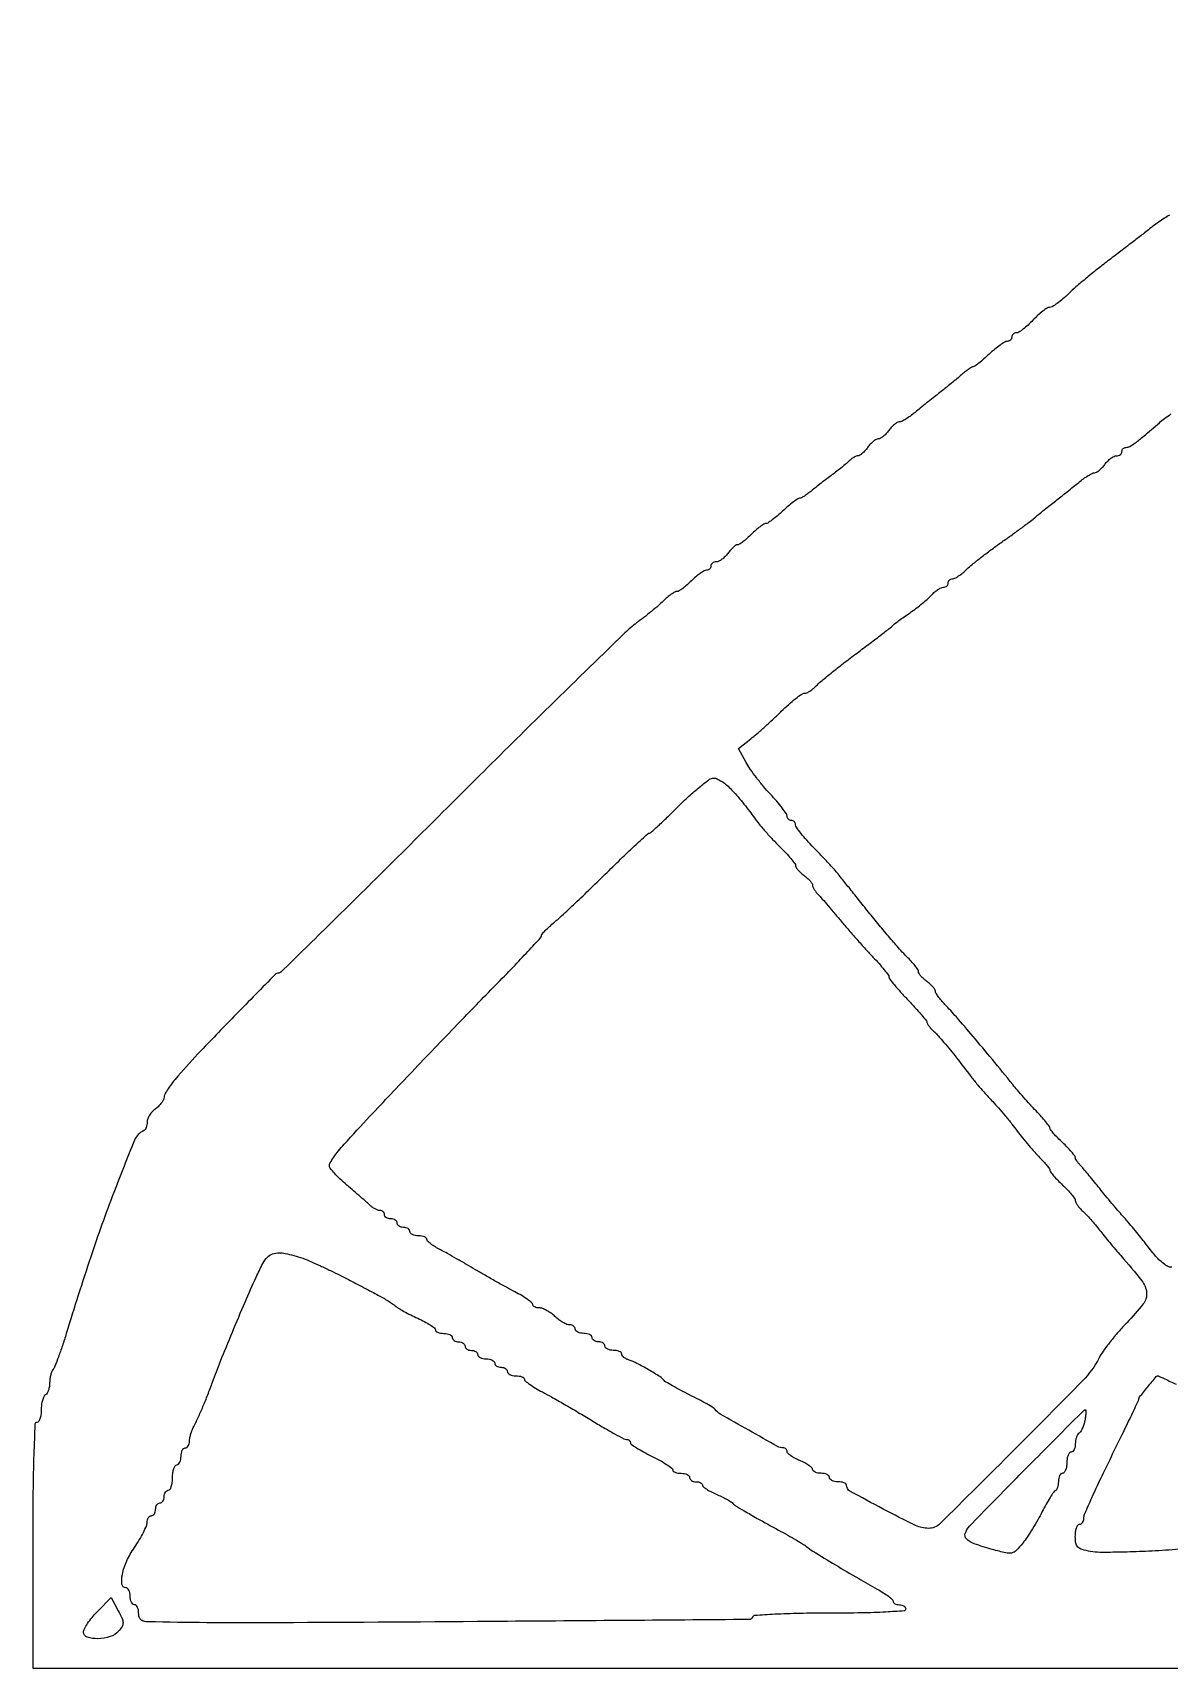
# Model space of a CAD drawing. Extents: x 375 to 2700, y 57 to 443.
# Drawn here: x 375 to 643.2, y 57 to 442.8 of the extents above; entities that cross this region are included whole.
import ezdxf

# ---------------------------------------------------------------- set-up
doc = ezdxf.new("R2010")
doc.units = 0

msp = doc.modelspace()

# ---------------------------------------------------------------- linework, layer by layer
for points in [[(2311.038966, 442.808116, 0.000006), (1547.582496, 442.770395, 0.000004), (781.411696, 442.718569, 0.042202)], [(643.25, 399.803695, 0.011109), (642.034113, 399.047135, 0.007037), (640.649618, 398.114321, 0.007067), (639.315045, 397.159333, 0.012946), (638.259338, 396.338088, -0.006384), (636.990534, 395.324068, -0.001315), (634.726612, 393.571188, -0.001383), (632.085617, 391.549051, -0.001301), (629.379498, 389.5, 0.006128), (626.592979, 387.347436, 0.005246), (623.710385, 385.014063, 0.00529), (621.135373, 382.83829, 0.015021), (619.403493, 381.25, -0.01567), (618.042909, 380.005468, -0.020195), (616.714298, 378.954687, -0.018403), (615.559235, 378.178002, -0.139691), (614.934543, 378, 0.141284), (614.33169, 377.826184, 0.022509), (613.31177, 377.11875, 0.023407), (612.155942, 376.148672, 0.018599), (611, 375, -0.018062), (609.846499, 373.851293, -0.022916), (608.698022, 372.88125, -0.021819), (607.687098, 372.171812, -0.143035), (607.09879, 372, 0.089824), (606.679287, 371.924024, 0.095294), (606.32277, 371.70625, 0.099782), (606.084236, 371.381509, 0.109085), (606, 371, -0.104567), (605.91932, 370.618437, -0.099082), (605.690319, 370.29375, -0.096551), (605.348188, 370.076141, -0.093772), (604.945766, 370, 0.136615), (604.360129, 369.836944, 0.017712), (603.262457, 369.120109, 0.019575), (601.996637, 368.151658, 0.015205), (600.695766, 367.004627, -0.008603), (599.428015, 365.856701, -0.012354), (598.26339, 364.887786, -0.008211), (597.267381, 364.126211, -0.158463), (596.90301, 364.004627, 0.138835), (596.55281, 363.902538, 0.012229), (595.775501, 363.388792, 0.015271), (594.866941, 362.713717, 0.011296), (593.90301, 361.914663, -0.004922), (592.781271, 360.960412, -0.002656), (591.381836, 359.806024, -0.002645), (589.943522, 358.644967, -0.00416), (588.69473, 357.664663, 0.002989), (587.42554, 356.673144, 0.001767), (585.921931, 355.475291, 0.001767), (584.429306, 354.268845, 0.003033), (583.19473, 353.251221, -0.017219), (582.087562, 352.390173, -0.020769), (580.989237, 351.662663, -0.019917), (580.028717, 351.133344, -0.116182), (579.470759, 351.001221, 0.13274), (578.977815, 350.86738, 0.03795), (578.320412, 350.412859, 0.035326), (577.627516, 349.765534, 0.031071), (577, 349, -0.031954), (576.370316, 348.234581, -0.035955), (575.670999, 347.5875, -0.038722), (575.004653, 347.13423, -0.13072), (574.5, 347, 0.13072), (573.995347, 346.86577, 0.038722), (573.329001, 346.4125, 0.035955), (572.629684, 345.765419, 0.031954), (572, 345, -0.025835), (571.385695, 344.234382, -0.031392), (570.732043, 343.5875, -0.032845), (570.128354, 343.126892, -0.147581), (569.707812, 343, 0.101072), (569.294867, 342.915664, 0.032773), (568.735877, 342.632812, 0.031141), (568.139898, 342.228377, 0.030396), (567.593655, 341.75, -0.018617), (566.924054, 341.135146, -0.006112), (565.894598, 340.279688, -0.006079), (564.727975, 339.35739, -0.006842), (563.58389, 338.5, 0.004724), (562.381232, 337.606642, 0.00326), (561.035737, 336.573437, 0.003287), (559.75481, 335.56288, 0.006716), (558.765797, 334.75, -0.016222), (557.918229, 334.079957, -0.020002), (557.084839, 333.514063, -0.018791), (556.359635, 333.099865, -0.120923), (555.952746, 333, 0.152182), (555.514428, 332.863429, 0.011281), (554.485867, 332.11875, 0.014844), (553.284179, 331.149173, 0.010694), (552, 330, -0.012224), (550.708038, 328.850962, -0.016535), (549.482539, 327.88125, -0.01353), (548.430398, 327.147023, -0.146591), (547.939699, 327, 0.142796), (547.471915, 326.863624, 0.018485), (546.605866, 326.265625, 0.020338), (545.610324, 325.457349, 0.015695), (544.590909, 324.5, -0.015258), (543.573251, 323.542624, -0.019909), (542.58303, 322.734375, -0.017884), (541.723098, 322.134654, -0.144293), (541.266214, 322, 0.149917), (540.856376, 321.874292, 0.031972), (540.260327, 321.4125, 0.030751), (539.612388, 320.765646, 0.025063), (539, 320, -0.038332), (538.353917, 319.234732, -0.039803), (537.606151, 318.5875, -0.043072), (536.871239, 318.139145, -0.115942), (536.279241, 318, 0.07663), (535.790518, 317.924656, 0.089631), (535.375777, 317.70625, 0.10076), (535.098521, 317.381366, 0.127083), (535, 317, -0.103674), (534.920022, 316.618426, -0.09892), (534.692898, 316.29375, -0.096788), (534.353602, 316.076174, -0.094588), (533.954545, 316, 0.131281), (533.400238, 315.851908, 0.023009), (532.481818, 315.265625, 0.023573), (531.442894, 314.457149, 0.019243), (530.409091, 313.5, -0.016788), (529.385273, 312.542716, -0.02138), (528.37642, 311.734375, -0.019947), (527.49475, 311.140387, -0.139131), (527, 311, 0.131914), (526.512429, 310.869087, 0.021636), (525.681667, 310.339063, 0.022517), (524.73675, 309.611472, 0.01818), (523.788652, 308.75, -0.015144), (522.628419, 307.682845, -0.006171), (520.989682, 306.299729, -0.006099), (519.190687, 304.855425, -0.007741), (517.493198, 303.568225, 0.033989), (514.748724, 301.250674, 0.000843), (502.962124, 289.801056, 0.001816), (489.198857, 276.288288, 0.001235), (473.63318, 260.818225, -0.000814), (458.297625, 245.551176, -0.001341), (445.273587, 232.696604, -0.000103), (433.554686, 221.196775, -0.196408), (433.073077, 221, 0.201026), (432.187603, 220.629, 0.000564), (423.004762, 211.274521, 0.003629), (414.668902, 202.639176, 0.011407), (409.25, 196.676793, 0.015184), (408.005531, 195.151961, 0.019207), (406.954687, 193.666624, 0.017557), (406.179523, 192.379905, 0.127458), (406, 191.6871, -0.118012), (405.861467, 191.108326, -0.042518), (405.4125, 190.383962, -0.039277), (404.765287, 189.64358, -0.037369), (404, 189, 0.049967), (403.234851, 188.32297, 0.044795), (402.5875, 187.483755, 0.047473), (402.144143, 186.616617, 0.094722), (402, 185.862574, -0.041312), (401.944255, 185.189041, -0.047729), (401.7784, 184.566923, -0.054059), (401.535275, 184.081024, -0.146735), (401.245617, 183.833333, 0.193599), (399.03193, 181.560721, 0.006017), (394.138062, 169.228091, 0.010759), (388.696014, 154.04734, 0.006662), (382.927447, 136, -0.005987), (381.991458, 133.058011, -0.008102), (381.070981, 130.424063, -0.005756), (380.242649, 128.249273, -0.084352), (379.819927, 127.55, 0.083588), (379.50456, 127.030098, 0.031749), (379.240854, 126.220774, 0.030362), (379.060428, 125.28667, 0.032536), (379, 124.359017, -0.040867), (378.926061, 123.455898, -0.0433), (378.70625, 122.594775, -0.047457), (378.384107, 121.894786, -0.123387), (378, 121.5, 0.146547), (377.614422, 121.065839, 0.040338), (377.29375, 120.1996, 0.037109), (377.073612, 119.112115, 0.031397), (377, 117.940983, -0.032276), (376.9272, 116.81438, -0.049716), (376.70625, 115.863914, -0.064068), (376.384097, 115.206632, -0.251914), (376, 115, 0.40177), (375.530681, 114.550291, 0.00205), (375.258621, 107.5, 0.006214), (375.060031, 98.491213, 0.002403), (375, 86), (375, 57), (1537.5, 57)], [(643.80544, 151.604415, -0.145315), (643.018669, 151.703645, -0.062163), (642.099666, 152.252321, -0.01176), (640.937171, 153.203826, -0.032463), (640.181033, 153.943429, -0.01637), (639.292503, 155.000873, -0.001252), (637, 157.933046, 0.005594), (635.856461, 159.369776, 0.00344), (634.479475, 161.037076, 0.003448), (633.094561, 162.667695, 0.006157), (631.930128, 163.986511, -0.006407), (630.736742, 165.339479, -0.003168), (629.254431, 167.086321, -0.003143), (627.73934, 168.918161, -0.004592), (626.430128, 170.551892, 0.003499), (625.216642, 172.072971, 0.003601), (623.993538, 173.562227, 0.003484), (622.914967, 174.838197, 0.015271), (622.25, 175.567536, -0.023713), (621.771533, 176.110447, -0.026809), (621.367188, 176.675197, -0.027479), (621.079524, 177.18609, -0.114971), (621, 177.527362, 0.1679), (620.865152, 177.917615, 0.011779), (620.11875, 178.823914, 0.015639), (619.149243, 179.877672, 0.011096), (618, 181, -0.010471), (616.850703, 182.119578, -0.014898), (615.88125, 183.164895, -0.010826), (615.130234, 184.063229, -0.170284), (615, 184.434543, 0.16286), (614.871038, 184.81997, 0.008234), (614.045313, 185.879002, 0.012475), (612.995166, 187.116574, 0.008652), (611.75, 188.464189, -0.005513), (610.340296, 189.970792, -0.003902), (608.789698, 191.691812, -0.003938), (607.333791, 193.359587, -0.008307), (606.236205, 194.680855, 0.002884), (601.428423, 200.597851, 0.003541), (596.868798, 206.064389, 0.003725), (592.933539, 210.645355, 0.012369), (590.25, 213.573078, -0.016282), (589.388441, 214.527927, -0.020722), (588.660938, 215.465141, -0.019191), (588.125531, 216.28187, -0.136307), (588, 216.733786, 0.149917), (587.874292, 217.143624, 0.031972), (587.4125, 217.739673, 0.030751), (586.765646, 218.387612, 0.025063), (586, 219, -0.026646), (585.234411, 219.616325, -0.032051), (584.5875, 220.275994, -0.033731), (584.128064, 220.887786, -0.145178), (584, 221.319549, 0.14862), (583.852501, 221.804818, 0.018025), (583.191649, 222.718452, 0.020127), (582.302005, 223.769323, 0.015318), (581.248166, 224.84879, -0.018815), (579.80889, 226.343838, -0.004558), (577.54721, 228.924332, -0.004669), (575.005859, 231.93421, -0.004628), (572.513446, 235, 0.00008), (570.11168, 238.009806, 0.000095), (567.842919, 240.850896, 0.000082), (565.927815, 243.24737, 0.000612), (565.01528, 244.386029, 0.014161), (564.163167, 245.387192, 0.003429), (562.696676, 246.992224, 0.003515), (560.988231, 248.810699, 0.003488), (559.25, 250.609714, -0.010989), (557.621989, 252.34604, -0.0153), (556.248438, 253.974663, -0.011682), (555.194104, 255.37117, -0.157103), (555, 255.973684, 0.096416), (554.923755, 256.365406, 0.09729), (554.70625, 256.69852, 0.098538), (554.3816, 256.921552, 0.101724), (554, 257, -0.098831), (553.618359, 257.07618, -0.097896), (553.29375, 257.293155, -0.097993), (553.07635, 257.617113, -0.099246), (553, 257.997975, 0.151884), (552.817588, 258.584618, 0.011813), (551.842669, 259.931475, 0.015276), (550.569305, 261.50379, 0.011057), (549.06015, 263.178689, -0.014426), (547.420937, 265.022763, -0.011411), (545.753455, 267.106084, -0.011576), (544.293977, 269.111956, -0.027973), (543.335871, 270.67491), (541.551443, 273.988393), (544.435822, 276.244196, 0.012905), (545.839696, 277.401741, 0.0049), (547.74003, 279.085795, 0.004849), (549.770933, 280.95751, 0.005911), (551.633785, 282.75, -0.012462), (553.370495, 284.377836, -0.016957), (555.020715, 285.751562, -0.013869), (556.440277, 286.792183, -0.152371), (557.106389, 287, 0.105721), (557.662551, 287.118926, 0.03529), (558.400027, 287.514063, 0.033287), (559.178311, 288.080299, 0.032327), (559.882705, 288.75, -0.032775), (560.934759, 289.748449, -0.004084), (563.374919, 291.744281, -0.004799), (566.318373, 294.065728, -0.003959), (569.5, 296.485849, 0.001406), (572.601916, 298.820435, 0.002105), (575.296875, 300.878539, 0.000864), (577.595158, 302.655412, 0.046067), (578, 303.034028, -0.047677), (578.356065, 303.364889, -0.003822), (579.38125, 304.137461, -0.005138), (580.623035, 305.038836, -0.00392), (582, 306.000739, 0.011534), (583.45859, 307.053068, 0.009855), (584.946956, 308.22683, 0.009971), (586.258018, 309.347852, 0.027693), (587.117295, 310.202559, -0.031605), (587.81974, 310.890428, -0.033215), (588.592242, 311.472002, -0.035241), (589.321731, 311.878573, -0.109941), (589.867295, 312, 0.087025), (590.299803, 312.075852, 0.094286), (590.667268, 312.29375, 0.100182), (590.913062, 312.618528, 0.112508), (591, 313, -0.103674), (591.079978, 313.381574, -0.09892), (591.307102, 313.70625, -0.096788), (591.646398, 313.923826, -0.094588), (592.045455, 314, 0.123584), (592.592213, 314.137237, 0.024496), (593.464246, 314.660937, 0.024575), (594.443783, 315.388645, 0.020696), (595.407298, 316.25, -0.021132), (596.671698, 317.378356, -0.006093), (598.71877, 319.014063, -0.006117), (601.073958, 320.803521, -0.006482), (603.427595, 322.5, 0.003174), (605.771528, 324.166033, 0.00316), (608.097603, 325.86413, 0.003095), (610.11171, 327.373462, 0.01238), (611.315752, 328.335337, -0.00386), (612.352194, 329.192655, -0.001902), (613.682425, 330.267413, -0.001887), (615.071878, 331.372723, -0.002752), (616.30527, 332.335337, 0.002989), (617.57446, 333.326856, 0.001767), (619.078069, 334.524709, 0.001767), (620.570694, 335.731155, 0.003033), (621.80527, 336.748779, -0.017219), (622.912438, 337.609827, -0.020769), (624.010763, 338.337337, -0.019917), (624.971283, 338.866656, -0.116182), (625.529241, 338.998779, 0.13274), (626.022185, 339.13262, 0.03795), (626.679588, 339.587141, 0.035326), (627.372484, 340.234466, 0.031071), (628, 341, -0.038332), (628.646083, 341.765268, -0.039803), (629.393849, 342.4125, -0.043072), (630.128761, 342.860855, -0.115942), (630.720759, 343, 0.07663), (631.209482, 343.075344, 0.089631), (631.624223, 343.29375, 0.10076), (631.901479, 343.618634, 0.127083), (632, 344, -0.09787), (632.075427, 344.381655, -0.097662), (632.290392, 344.70625, -0.098215), (632.61131, 344.923616, -0.100219), (632.988569, 345, 0.130073), (633.864002, 345.23166, 0.029989), (635.154186, 346.072065, 0.016344), (637.142718, 347.647463, 0.002745), (640.834018, 350.808506, -0.016699), (642.065995, 351.805296, -0.010395), (643.572058, 352.89437, -0.010427)], [(650.995184, 85.423913, 0.000314), (643.844742, 84.940999, -0.005356), (637.587068, 84.581731, -0.006559), (631.73226, 84.385407, -0.005549), (626.815763, 84.339663, -0.045945), (624.594742, 84.548204, -0.024815), (622.599981, 85.025934, -0.124714), (621.619466, 85.604168, -0.154251), (621.142406, 86.512225, -0.04444), (621, 88.111291, -0.032874), (621.072831, 89.217833, -0.050497), (621.29375, 90.151442, -0.065293), (621.616047, 90.796009, -0.249155), (622, 91, 0.137803), (622.381338, 91.107134, 0.100166), (622.70625, 91.408263, 0.086), (622.924999, 91.858665, 0.070251), (623, 92.389832, -0.102621), (623.19871, 93.347809, -0.002869), (624.909375, 97.23268, -0.005762), (627.009349, 101.786853, -0.003913), (629.5, 106.924443, 0.001295), (631.991782, 111.996518, 0.00207), (634.090625, 116.342417, 0.000389), (635.922425, 120.183499, 0.111513), (636, 120.527005, -0.170932), (636.172321, 121.016339, -0.002535), (638.12144, 123.415556, -0.002109), (640.114986, 125.823414, -0.222317), (640.492506, 126, -0.10959), (640.591971, 125.977934, -0.000324), (641.8016, 125.4125, -0.001873), (643.167439, 124.766717, -0.001167), (644.763864, 124, 0.007074)]]:
    msp.add_lwpolyline(points, format="xyb")
for points in [[(539.90263, 264.25, -0.012841), (541.082497, 262.945711, -0.00689), (542.474118, 261.279688, -0.006856), (543.847681, 259.54025, -0.010663), (544.978666, 258, 0.017337), (546.189046, 256.396916, 0.008648), (547.824866, 254.449593, 0.008574), (549.59023, 252.489298, 0.012492), (551.217773, 250.828401, -0.010855), (552.666661, 249.359472, -0.015266), (553.888971, 247.983401, -0.011441), (554.830627, 246.80183, -0.163945), (555, 246.29916, 0.146963), (555.127198, 245.875754, 0.033074), (555.5875, 245.270005, 0.031562), (556.23439, 244.614819, 0.026042), (557, 244, -0.025835), (557.765618, 243.385695, -0.031392), (558.4125, 242.732043, -0.032845), (558.873108, 242.128354, -0.147581), (559, 241.707812, 0.101383), (559.084451, 241.295598, 0.033093), (559.367188, 240.739425, 0.031417), (559.771626, 240.147355, 0.030693), (560.25, 239.605731, -0.015609), (560.96126, 238.847765, -0.00245), (562.307812, 237.304727, -0.002721), (563.876911, 235.468682, -0.002371), (565.5, 233.529825, 0.004863), (567.304283, 231.396218, 0.00317), (569.426563, 228.966835, 0.003188), (571.526869, 226.623423, 0.006076), (573.25, 224.771066, -0.008738), (574.686717, 223.210016, -0.012575), (575.898438, 221.775263, -0.008365), (576.850066, 220.547694, -0.162076), (577, 220.097301, 0.16809), (577.159431, 219.636458, 0.006336), (578.321875, 218.195444, 0.010809), (579.775724, 216.514544, 0.007332), (581.5, 214.661341, -0.006105), (583.224468, 212.817025, -0.009188), (584.678125, 211.163768, -0.004676), (585.860576, 209.74129, -0.172728), (586, 209.349736, 0.146057), (586.098824, 209.018646, 0.021129), (586.514063, 208.43992, 0.022456), (587.079894, 207.780994, 0.017513), (587.75, 207.116312, -0.023422), (588.646956, 206.205347, -0.006033), (590.006074, 204.651816, -0.006128), (591.514854, 202.840136, -0.0062), (592.972806, 200.999016, 0.000887), (596.416229, 196.554391, 0.007443), (598.004478, 194.573411, 0.011485), (599.389276, 192.974183, 0.003765), (601.5, 190.681792, -0.008985), (602.852155, 189.182139, -0.005015), (604.446646, 187.310935, -0.005001), (606.021726, 185.385689, -0.008089), (607.318369, 183.7133, 0.008662), (608.575107, 182.096209, 0.006343), (610.023134, 180.344124, 0.006412), (611.43722, 178.719351, 0.0141), (612.568369, 177.52254, -0.012295), (613.499754, 176.544188, -0.016819), (614.285708, 175.615954, -0.013619), (614.88235, 174.817464, -0.15484), (615, 174.446664, 0.169523), (615.131732, 174.069293, 0.011129), (615.88125, 173.168456, 0.015136), (616.85072, 172.120452, 0.010669), (618, 171, -0.014465), (619.148967, 169.862715, -0.019375), (620.11875, 168.763305, -0.016841), (620.844378, 167.809598, -0.155416), (621, 167.321031, 0.12464), (621.111714, 166.879844, 0.02973), (621.514063, 166.231544, 0.028746), (622.080142, 165.520483, 0.024969), (622.75, 164.843038, -0.018251), (623.576418, 164.029412, -0.007482), (624.639929, 162.868722, -0.007391), (625.745843, 161.587235, -0.009394), (626.726355, 160.370798, 0.00538), (627.777627, 159.04493, 0.002814), (629.113477, 157.415718, 0.002798), (630.502282, 155.760176, 0.004284), (631.726355, 154.342285, -0.012863), (636.691863, 148.386986, -0.146126), (637.813704, 145.570809, -0.191602), (637.03358, 142.953938, -0.025129), (633.13829, 138.5, 0.013456), (631.161427, 136.343322, 0.011953), (629.221447, 133.998091, 0.012089), (627.577306, 131.803739, 0.035675), (626.59682, 130.195629, -0.074456), (622.757698, 124.872801, -0.003172), (606.415267, 108.347416, -0.001486), (589.048989, 91.110896, -0.197756), (586.342798, 90.004185, -0.112772), (583.320858, 90.701773, -0.008263), (575.6666, 94.570529, -0.004927), (567.817018, 98.801549, -0.273148), (567, 100.185523, 0.223628), (566.853202, 100.497328, 0.076155), (566.4125, 100.760747, 0.057925), (565.765852, 100.940416, 0.038842), (565, 101, -0.048028), (564.234582, 101.073693, -0.068025), (563.5875, 101.29375, -0.088204), (563.151477, 101.618118, -0.191087), (563, 102, 0.191087), (562.848523, 102.381882, 0.088204), (562.4125, 102.70625, 0.068025), (561.765418, 102.926307, 0.048028), (561, 103, -0.042005), (560.234294, 103.06444, -0.061586), (559.5875, 103.258112, -0.080913), (559.14883, 103.542657, -0.211547), (559, 103.87868, 0.208074), (558.819057, 104.29466, 0.033695), (558.11875, 104.864273, 0.032352), (557.148944, 105.459931, 0.023358), (556, 106, -0.023358), (554.851056, 106.540069, -0.032352), (553.88125, 107.135727, -0.033695), (553.180943, 107.70534, -0.208074), (553, 108.12132, 0.102925), (552.930242, 108.45661, 0.098778), (552.732054, 108.741888, 0.096983), (552.43601, 108.933044, 0.095283), (552.087844, 109, -0.126887), (550.755918, 109.343538, -0.002046), (543.932447, 113.15083, -0.00242), (537.22246, 116.973798, -0.102929), (536, 118.063076, 0.098353), (535.585474, 118.439235, 0.005161), (534.03125, 119.350959, 0.007983), (532.143343, 120.392721, 0.005708), (530, 121.5, -0.004958), (527.856609, 122.603234, -0.006975), (525.96875, 123.632656, -0.004338), (524.407052, 124.530653, -0.090423), (524, 124.881145, 0.081982), (522.973269, 125.795617, 0.009338), (520.309629, 127.41175, 0.011542), (517.564149, 128.924474, 0.043381), (515.75, 129.678279, -0.042985), (515.080385, 129.955892, -0.052305), (514.514063, 130.329726, -0.061039), (514.125234, 130.738081, -0.161118), (514, 131.116631, 0.2107), (513.851041, 131.454424, 0.081235), (513.4125, 131.74051, 0.061847), (512.765695, 131.935204, 0.042236), (512, 132, -0.048028), (511.234582, 132.073693, -0.068025), (510.5875, 132.29375, -0.088204), (510.151477, 132.618118, -0.191087), (510, 133, 0.148195), (509.884432, 133.381354, 0.098894), (509.559375, 133.70625, 0.082425), (509.073457, 133.925306, 0.064853), (508.5, 134, -0.064853), (507.926543, 134.074694, -0.082425), (507.440625, 134.29375, -0.098894), (507.115568, 134.618646, -0.148195), (507, 135, 0.191087), (506.848523, 135.381882, 0.088204), (506.4125, 135.70625, 0.068025), (505.765418, 135.926307, 0.048028), (505, 136, -0.048028), (504.234582, 136.073693, -0.068025), (503.5875, 136.29375, -0.088204), (503.151477, 136.618118, -0.191087), (503, 137, 0.130232), (502.898958, 137.381353, 0.100668), (502.614765, 137.70625, 0.088576), (502.189641, 137.92476, 0.07466), (501.688561, 138, -0.101307), (501.04033, 138.132703, -0.030131), (500.131751, 138.5875, -0.028874), (499.148584, 139.234554, -0.027562), (498.230375, 140, 0.032092), (497.29515, 140.76539, 0.031223), (496.261326, 141.4125, 0.032799), (495.282083, 141.863113, 0.091681), (494.541813, 142, -0.049961), (493.95182, 142.059101, -0.069945), (493.452908, 142.235216, -0.090095), (493.117229, 142.495043, -0.18517), (493, 142.800734, 0.226165), (492.800425, 143.219383, 0.016385), (491.751562, 144.013986, 0.020382), (490.378355, 144.90352, 0.013863), (488.75, 145.806518, -0.005507), (486.765157, 146.864231, -0.002762), (484.279688, 148.241976, -0.002742), (481.724112, 149.695586, -0.004054), (479.5, 151.000984, 0.00318), (477.347633, 152.269336, 0.002547), (475.014063, 153.6087, 0.002574), (472.842677, 154.825587, 0.006535), (471.25, 155.680412, -0.018407), (470.005122, 156.387132, -0.025876), (468.954687, 157.113327, -0.024293), (468.177685, 157.774724, -0.207144), (468, 158.185212, 0.223568), (467.853191, 158.497134, 0.076179), (467.4125, 158.760656, 0.057943), (466.765852, 158.940392, 0.038857), (466, 159, -0.048028), (465.234582, 159.073693, -0.068025), (464.5875, 159.29375, -0.088204), (464.151477, 159.618118, -0.191087), (464, 160, 0.148195), (463.884432, 160.381354, 0.098894), (463.559375, 160.70625, 0.082425), (463.073457, 160.925306, 0.064853), (462.5, 161, -0.064853), (461.926543, 161.074694, -0.082425), (461.440625, 161.29375, -0.098894), (461.115568, 161.618646, -0.148195), (461, 162, 0.148195), (460.884432, 162.381354, 0.098894), (460.559375, 162.70625, 0.082425), (460.073457, 162.925306, 0.064853), (459.5, 163, -0.064853), (458.926543, 163.074694, -0.082425), (458.440625, 163.29375, -0.098894), (458.115568, 163.618646, -0.148195), (458, 164, 0.106313), (457.917947, 164.381541, 0.099376), (457.685268, 164.70625, 0.096076), (457.337584, 164.923923, 0.09221), (456.928571, 165, -0.085843), (456.424767, 165.087139, -0.034782), (455.78406, 165.367188, -0.033129), (455.121169, 165.771641, -0.036019), (454.536923, 166.25, 0.008685), (453.779596, 166.9425, 0.00172), (452.397689, 168.154297, 0.001821), (450.778044, 169.554402, 0.001693), (449.108351, 170.977393, -0.015095), (447.534857, 172.392928, -0.020409), (446.206828, 173.770208, -0.017883), (445.214017, 174.971603, -0.165194), (445, 175.601701, -0.137191), (445.182071, 176.252782, -0.015495), (446.025336, 177.550194, -0.017847), (447.153767, 179.05626, -0.01361), (448.490505, 180.624308, -0.005523), (454.547972, 187.202634, -0.001413), (464.498572, 197.712469, -0.001511), (475.161927, 208.84401, -0.002491), (484.25, 218.180376, 0.002832), (488.372959, 222.421769, 0.00449), (491.850974, 226.106138, 0.001202), (494.837316, 229.342692, 0.17672), (495.02991, 229.807287, -0.168309), (495.184273, 230.197557, -0.013444), (495.940648, 231.030891, -0.017004), (496.92603, 231.991904, -0.012195), (498.088291, 233, 0.014232), (499.805085, 234.501373, 0.002395), (502.993851, 237.482812, 0.002619), (506.70731, 241.025284, 0.002324), (510.535325, 244.75, -0.002689), (514.18494, 248.295939, -0.004291), (517.346273, 251.282813, -0.001051), (520.130323, 253.857484, -0.188238), (520.495463, 254, 0.18639), (520.851869, 254.137642, 0.002081), (522.787325, 255.909375, 0.006099), (525.006459, 258.008539, 0.003894), (527.537037, 260.5, -0.011597), (530.145111, 262.989818, -0.016042), (532.604482, 265.090625, -0.012578), (534.71687, 266.695446, -0.157415), (535.660255, 267, -0.11223), (536.459526, 266.818308, -0.03203), (537.576031, 266.192187, -0.030517), (538.780659, 265.302497, -0.028159)], [(440.760898, 152.902921, -0.004721), (442.866492, 151.947308, -0.003066), (445.282889, 150.804925, -0.003082), (447.628374, 149.66057, -0.005851), (449.5, 148.705642, -0.000025), (451.247373, 147.788073, -0.000018), (453.192847, 146.766264, -0.000018), (455.039832, 145.796013, -0.00004), (456.454374, 145.052721, -0.010029), (457.669732, 144.382524, -0.009527), (458.878452, 143.652945, -0.009518), (459.92225, 142.967366, -0.032912), (460.557859, 142.467943, 0.048005), (461.252637, 141.955123, 0.009656), (462.587458, 141.189794, 0.010116), (464.181751, 140.357646, 0.009298), (465.853485, 139.566069, -0.015884), (467.442118, 138.788066, -0.023267), (468.781961, 137.996373, -0.020211), (469.791308, 137.274829, -0.231442), (470, 136.848126, 0.217184), (470.147927, 136.523633, 0.078729), (470.5875, 136.249137, 0.059865), (471.234224, 136.062126, 0.040497), (472, 136, -0.048028), (472.765418, 135.926307, -0.068025), (473.4125, 135.70625, -0.088204), (473.848523, 135.381882, -0.191087), (474, 135, 0.148195), (474.115568, 134.618646, 0.098894), (474.440625, 134.29375, 0.082425), (474.926543, 134.074694, 0.064853), (475.5, 134, -0.064853), (476.073457, 133.925306, -0.082425), (476.559375, 133.70625, -0.098894), (476.884432, 133.381354, -0.148195), (477, 133, 0.148195), (477.115568, 132.618646, 0.098894), (477.440625, 132.29375, 0.082425), (477.926543, 132.074694, 0.064853), (478.5, 132, -0.064853), (479.073457, 131.925306, -0.082425), (479.559375, 131.70625, -0.098894), (479.884432, 131.381354, -0.148195), (480, 131, 0.191087), (480.151477, 130.618118, 0.088204), (480.5875, 130.29375, 0.068025), (481.234582, 130.073693, 0.048028), (482, 130, -0.048028), (482.765418, 129.926307, -0.068025), (483.4125, 129.70625, -0.088204), (483.848523, 129.381882, -0.191087), (484, 129, 0.148195), (484.115568, 128.618646, 0.098894), (484.440625, 128.29375, 0.082425), (484.926543, 128.074694, 0.064853), (485.5, 128, -0.064853), (486.073457, 127.925306, -0.082425), (486.559375, 127.70625, -0.098894), (486.884432, 127.381354, -0.148195), (487, 127, 0.191087), (487.151477, 126.618118, 0.088204), (487.5875, 126.29375, 0.068025), (488.234582, 126.073693, 0.048028), (489, 126, -0.038167), (489.765883, 125.941452, -0.057119), (490.4125, 125.764784, -0.075051), (490.853707, 125.505891, -0.226332), (491, 125.199266, 0.226013), (491.199508, 124.780447, 0.016363), (492.248438, 123.984765, 0.020364), (493.621646, 123.093858, 0.013852), (495.25, 122.189231, -0.008318), (497.379892, 121.036633, -0.002906), (500.406249, 119.309985, -0.002885), (503.715207, 117.37097, -0.003365), (506.835102, 115.489965, 0.005171), (509.712014, 113.769596, 0.007548), (512.28427, 112.318927, 0.004127), (514.47523, 111.14986, 0.121061), (515.085102, 111, -0.080239), (515.435743, 110.943365, -0.089779), (515.735816, 110.779687, -0.098463), (515.939364, 110.536093, -0.120339), (516.015549, 110.25, 0.237847), (516.226362, 109.852612, 0.011796), (517.490713, 109.001572, 0.016919), (519.104364, 108.04519, 0.011216), (521.015549, 107.053225, -0.012136), (522.925549, 106.057407, -0.018235), (524.535818, 105.089242, -0.013391), (525.785446, 104.225899, -0.239275), (526, 103.803225, 0.225839), (526.146386, 103.495661, 0.075254), (526.5875, 103.235947, 0.057266), (527.234123, 103.058736, 0.038289), (528, 103, -0.048028), (528.765418, 102.926307, -0.068025), (529.4125, 102.70625, -0.088204), (529.848523, 102.381882, -0.191087), (530, 102, 0.148195), (530.115568, 101.618646, 0.098894), (530.440625, 101.29375, 0.082425), (530.926543, 101.074694, 0.064853), (531.5, 101, -0.04842), (532.074049, 100.944278, -0.06842), (532.559375, 100.777958, -0.088604), (532.886296, 100.532752, -0.189864), (533, 100.244111, 0.224551), (533.17583, 99.87234, 0.024645), (533.954687, 99.294903, 0.026312), (535.00499, 98.670909, 0.018274), (536.25, 98.074224, -0.008634), (537.531118, 97.490329, -0.010956), (538.692188, 96.90518, -0.009108), (539.639366, 96.379154, -0.083762), (540, 96.080113, 0.074529), (540.762629, 95.423747, 0.007323), (542.838589, 94.158885, 0.006431), (545.970224, 92.367015, 0.001719), (551, 89.596886, -0.003647), (553.179298, 88.385668, -0.004594), (555.178125, 87.231226, -0.003686), (556.836998, 86.236138, -0.036242), (557.5, 85.762677, 0.035804), (559.093674, 84.622503, 0.001919), (564.409346, 81.395561, 0.003372), (569.88736, 78.148908, 0.006831), (574.25, 75.682182, -0.015591), (575.686594, 74.836357, -0.022392), (576.898438, 73.992837, -0.019332), (577.811006, 73.237334, -0.213305), (578, 72.814477, 0.178309), (578.114492, 72.503637, 0.092143), (578.440625, 72.239253, 0.072202), (578.926093, 72.060232, 0.052332), (579.5, 72, -0.064853), (580.073457, 71.925306, -0.082425), (580.559375, 71.70625, -0.098894), (580.884432, 71.381354, -0.148195), (581, 71, -0.392362), (580.579302, 70.546423, -0.004856), (576.270833, 70.263953, -0.009858), (570.667083, 70.061904, -0.004081), (563.083333, 70, 0.004466), (555.848687, 69.93538, 0.008677), (550.07466, 69.731949, 0.003504), (545.373211, 69.451503, 0.301168), (544.833333, 69.039683, -0.317279), (544.081895, 68.500685, -0.000041), (483.207177, 68.032661, -0.000973), (429.857803, 67.730704, -0.00592), (402.25, 67.955069, -0.057374), (401.231297, 68.09301, -0.12273), (400.536866, 68.466494, -0.134151), (400.136458, 69.096166, -0.075063), (400, 70, 0.048028), (399.926307, 70.765418, 0.068025), (399.70625, 71.4125, 0.088204), (399.381882, 71.848523, 0.191087), (399, 72, -0.191087), (398.618118, 72.151477, -0.088204), (398.29375, 72.5875, -0.068025), (398.073693, 73.234582, -0.048028), (398, 74, 0.048028), (397.926307, 74.765418, 0.068025), (397.70625, 75.4125, 0.088204), (397.381882, 75.848523, 0.191087), (397, 76, -0.377111), (396.055912, 76.830105, -0.08415), (396.148251, 79.161211, -0.056052), (397.195385, 82.326529, -0.042819), (399, 85.5, 0.015381), (400.148546, 87.284498, 0.018196), (401.11875, 89.040634, 0.017276), (401.825022, 90.565315, 0.100145), (402, 91.430175, -0.061834), (402.074519, 92.030438, -0.080214), (402.29375, 92.538864, -0.097807), (402.618615, 92.879172, -0.154619), (403, 93, 0.148195), (403.381354, 93.115568, 0.098894), (403.70625, 93.440625, 0.082425), (403.925306, 93.926543, 0.064853), (404, 94.5, -0.064853), (404.074694, 95.073457, -0.082425), (404.29375, 95.559375, -0.098894), (404.618646, 95.884432, -0.148195), (405, 96, 0.148195), (405.381354, 96.115568, 0.098894), (405.70625, 96.440625, 0.082425), (405.925306, 96.926543, 0.064853), (406, 97.5, -0.064853), (406.074694, 98.073457, -0.082425), (406.29375, 98.559375, -0.098894), (406.618646, 98.884432, -0.148195), (407, 99, 0.254951), (407.384262, 99.209557, 0.06271), (407.70625, 99.88125, 0.048861), (407.927234, 100.850749, 0.031626), (408, 102, -0.031626), (408.072766, 103.149251, -0.048861), (408.29375, 104.11875, -0.06271), (408.615738, 104.790443, -0.254951), (409, 105, 0.191087), (409.381882, 105.151477, 0.088204), (409.70625, 105.5875, 0.068025), (409.926307, 106.234582, 0.048028), (410, 107, -0.048028), (410.073693, 107.765418, -0.068025), (410.29375, 108.4125, -0.088204), (410.618118, 108.848523, -0.191087), (411, 109, 0.149454), (411.381359, 109.116595, 0.098698), (411.70625, 109.444611, 0.081991), (411.925341, 109.934903, 0.064244), (412, 110.513569, -0.044353), (412.062574, 111.217578, -0.022025), (412.259478, 112.092603, -0.021669), (412.545035, 112.988017, -0.029643), (412.883329, 113.763569, 0.009648), (414.033936, 116.137678, 0.007869), (415.175799, 118.720549, 0.00739), (416.307919, 121.508457, 0.006176), (417.429188, 124.5, -0.008715), (419.299411, 129.413695, -0.003201), (422.105711, 136.289312, -0.003257), (425.116345, 143.401607, -0.005687), (427.716282, 149.25, -0.01218), (429.289455, 152.473318, -0.070632), (430.385679, 154.010666, -0.126058), (431.561602, 154.747151, -0.077339), (433.1865, 155, -0.049981), (434.598489, 154.858502, -0.017587), (436.581039, 154.383983, -0.017258), (438.738478, 153.705695, -0.019373)], [(623.241926, 115.485222, -0.027197), (622.993109, 114.482648, -0.030275), (622.643735, 113.54929, -0.031697), (622.251995, 112.800631, -0.118493), (621.880598, 112.426205, 0.12199), (621.542417, 112.080532, 0.04782), (621.258676, 111.471673, 0.043662), (621.065126, 110.723858, 0.041523), (621, 109.940983, -0.049547), (620.926216, 109.198222, -0.069539), (620.70625, 108.570164, -0.089706), (620.381787, 108.147465, -0.186414), (620, 108, 0.226478), (619.617064, 107.817169, 0.074992), (619.29375, 107.265625, 0.057076), (619.073116, 106.457356, 0.038131), (619, 105.5, -0.038131), (618.926884, 104.542644, -0.057076), (618.70625, 103.734375, -0.074992), (618.382936, 103.182831, -0.226478), (618, 103, 0.184457), (617.61825, 102.854207, 0.090315), (617.29375, 102.436979, 0.070178), (617.073823, 101.816758, 0.050201), (617, 101.083333, -0.036404), (616.944732, 100.325242, -0.044078), (616.779688, 99.631771, -0.049842), (616.538485, 99.093607, -0.15923), (616.25, 98.833333, 0.13975), (615.852394, 98.501195, 0.00958), (615.042665, 97.259909, 0.013086), (614.13141, 95.714169, 0.009428), (613.193116, 93.94508, -0.012241), (612.14271, 91.991247, -0.009105), (610.891961, 89.885503, -0.009215), (609.638754, 87.941522, -0.020526), (608.598854, 86.521514, -0.025687), (607.051319, 84.773007, -0.148506), (605.980928, 84.188142, -0.108965), (604.606302, 84.204435, -0.010916), (601.405738, 85.024254, -0.016027), (597.138547, 86.365976, -0.11513), (595.328768, 87.51565, -0.282893), (595.030258, 88.824556, -0.107189), (596.036202, 90.5, -0.005884), (601.519894, 96.200125, -0.001143), (611.561533, 106.348693, -0.000068), (622.987439, 117.840454, -0.199624), (623.371132, 118, -0.408234), (623.487821, 117.885675, -0.01795), (623.478182, 117.261284, -0.021711), (623.401044, 116.449594, -0.012681)], [(395.259738, 65.75, -0.1336), (393.281133, 64.470509, -0.070511), (390.376219, 63.979006, -0.084221), (387.871449, 64.335111, -0.326272), (387, 65.528411, -0.123402), (387.199435, 66.324179, -0.025058), (387.954687, 67.580622, -0.025016), (389.00584, 68.988434, -0.021162), (390.25, 70.368378), (393.5, 73.679934), (395.164725, 70.589967, -0.016694), (396.08107, 68.744067, -0.102296), (396.315455, 67.712939, -0.144082), (396.078518, 66.84524, -0.044626)]]:
    msp.add_lwpolyline(points, format="xyb", close=True)

doc.saveas('drawing.dxf')
